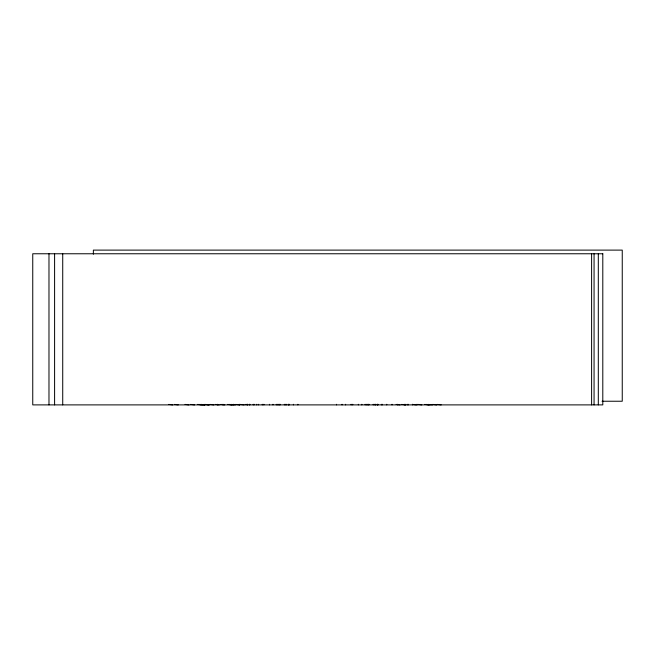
<?xml version="1.0" encoding="UTF-8"?>
<svg xmlns="http://www.w3.org/2000/svg" width="655" height="655" viewBox="0 0 655 655"><rect width="100%" height="100%" fill="white"/><g stroke="black" fill="none" stroke-linecap="round" stroke-linejoin="round"><path stroke-width="0.98" d="M602.06 401.237L622.25 401.237L622.25 250.112L93.37 250.112L93.37 254.189M437.286 404.405L441.159 404.888M432.808 404.405L436.672 404.888M428.042 404.405L432.431 404.888M426.094 404.405L429.967 404.888M424.767 404.405L428.632 404.888M417.972 404.405L421.836 404.888M412.355 404.405L416.228 404.888M401.662 404.405L405.535 404.888M396.128 404.405L399.992 404.888M240.221 404.405L244.086 404.888M235.734 404.405L239.607 404.888M230.969 404.405L235.366 404.888M229.029 404.405L232.893 404.888M227.694 404.405L231.567 404.888M220.899 404.405L224.771 404.888M215.29 404.405L219.155 404.888M209.993 404.405L213.857 404.888M205.506 404.405L209.379 404.888M204.597 404.405L208.462 404.888M201.265 404.405L205.138 404.888M200.749 404.405L204.614 404.888M198.801 404.405L202.927 404.888M197.466 404.405L201.339 404.888M190.671 404.405L194.543 404.888M185.062 404.405L188.927 404.888M174.369 404.405L178.234 404.888M168.834 404.405L172.699 404.888M598.31 253.763L598.31 404.888M594.069 253.763L594.069 404.888M591.604 253.763L591.604 404.888M416.973 404.291L416.973 404.888M412.494 404.291L412.494 404.888M408.253 404.291L408.253 404.888M407.729 404.291L407.729 404.888M405.781 404.291L405.781 404.888M404.454 404.291L404.454 404.888M397.659 404.291L397.659 404.888M392.042 404.291L392.042 404.888M386.753 404.291L386.753 404.888M382.266 404.291L382.266 404.888M381.349 404.291L381.349 404.888M378.025 404.291L378.025 404.888M377.681 404.291L377.681 404.888M377.501 404.291L377.501 404.888M375.814 404.291L375.814 404.888M375.561 404.291L375.561 404.888M374.226 404.291L374.226 404.888M373.203 404.291L373.203 404.888M368.962 404.291L368.962 404.888M368.438 404.291L368.438 404.888M367.43 404.291L367.43 404.888M366.489 404.291L366.489 404.888M365.162 404.291L365.162 404.888M361.822 404.291L361.822 404.888M358.367 404.291L358.367 404.888M352.75 404.291L352.75 404.888M351.129 404.291L351.129 404.888M345.586 404.291L345.586 404.888M342.057 404.291L342.057 404.888M336.523 404.291L336.523 404.888M297.886 404.291L297.886 404.888M293.407 404.291L293.407 404.888M289.166 404.291L289.166 404.888M288.822 404.291L288.822 404.888M288.642 404.291L288.642 404.888M286.694 404.291L286.694 404.888M285.367 404.291L285.367 404.888M284.335 404.291L284.335 404.888M280.094 404.291L280.094 404.888M279.57 404.291L279.57 404.888M278.572 404.291L278.572 404.888M277.63 404.291L277.63 404.888M276.295 404.291L276.295 404.888M272.955 404.291L272.955 404.888M269.5 404.291L269.5 404.888M263.891 404.291L263.891 404.888M262.262 404.291L262.262 404.888M258.594 404.291L258.594 404.888M256.727 404.291L256.727 404.888M254.115 404.291L254.115 404.888M253.198 404.291L253.198 404.888M249.874 404.291L249.874 404.888M249.35 404.291L249.35 404.888M247.656 404.291L247.656 404.888M247.402 404.291L247.402 404.888M246.075 404.291L246.075 404.888M239.28 404.291L239.28 404.888M233.663 404.291L233.663 404.888M222.97 404.291L222.97 404.888M217.435 404.291L217.435 404.888M62.724 253.763L62.724 404.888M54.594 253.763L54.594 404.888M48.978 253.763L48.978 404.888M602.797 253.763L32.75 253.763L32.75 404.888L602.797 404.888L602.797 253.763"/></g></svg>
